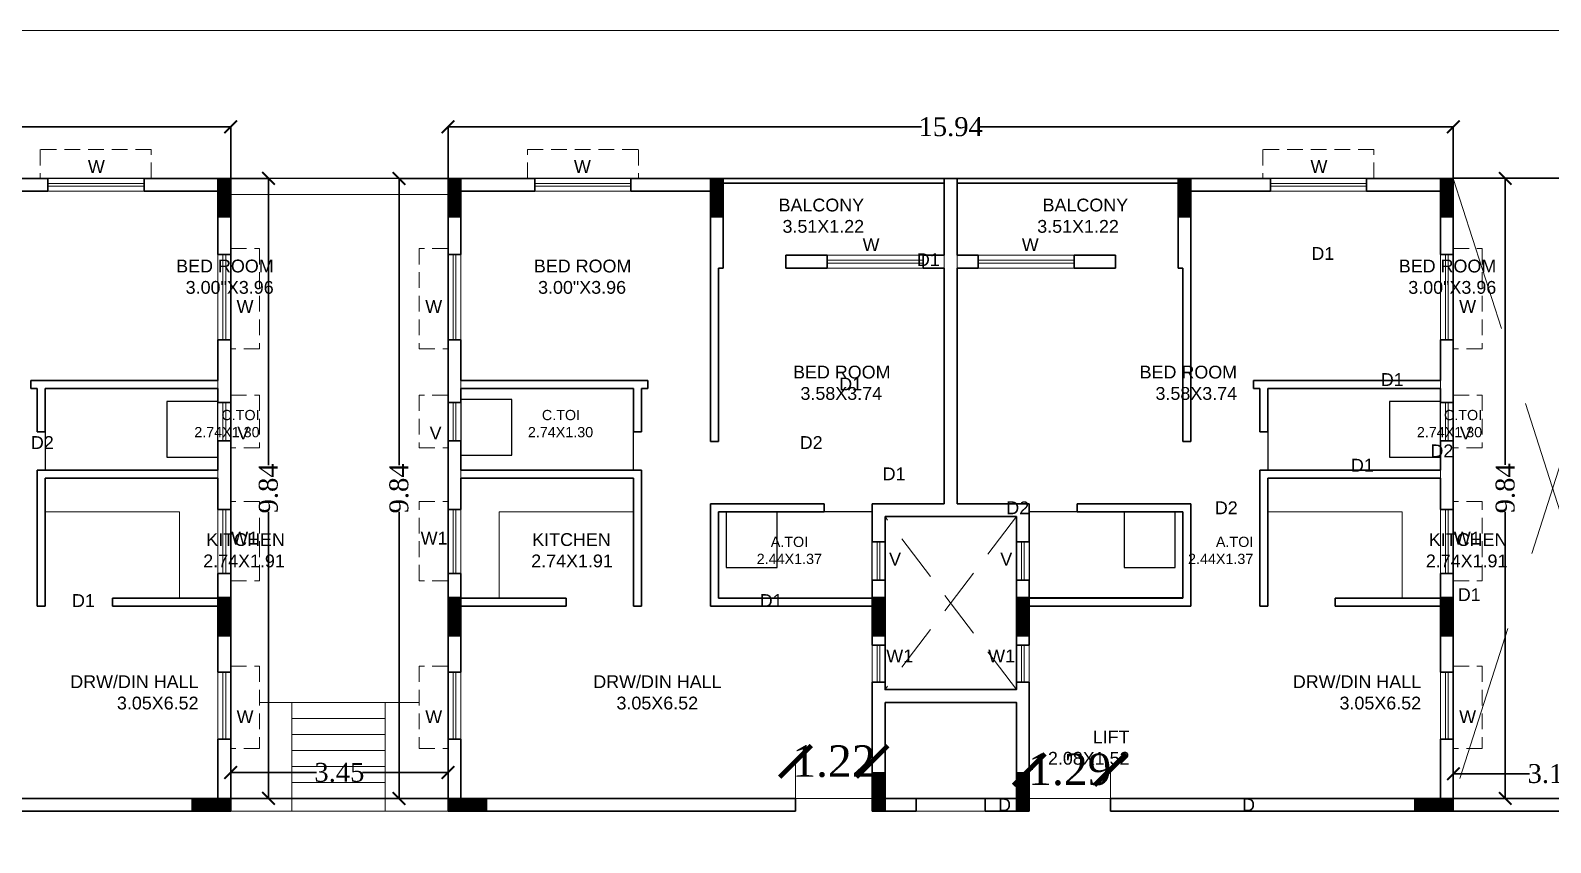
# Model space of a CAD drawing. Header units: metres. Extents: x 0 to 63445, y 32350 to 32804.
# Drawn here: x 63197.13 to 63221.24, y 32791.59 to 32804.48 of the extents above; entities that cross this region are included whole.
import ezdxf

# ---------------------------------------------------------------- set-up
doc = ezdxf.new("R2010")
doc.units = ezdxf.units.M
doc.header["$MEASUREMENT"] = 0
doc.header["$PDMODE"] = 34
doc.header["$PDSIZE"] = -10
for name, pattern in [('CONTINULUS', [0]), ('DASHED', [0.75, 0.5, -0.25]), ('DASHED2', [0.375, 0.25, -0.125])]:
    doc.linetypes.add(name, pattern=pattern)
doc.layers.get('0').update_dxf_attribs({"lineweight": 25})
doc.layers.add('BLK_1_FLR_0_BATH', color=3, linetype='Continuous', plot=False)
doc.layers.add('BLK_1_FLR_0_WATER_CLOSET', color=2, linetype='Continuous', plot=False)
for name, color, linetype, lineweight in [('BLK_1_FLR_0_BLT_UP_AREA', 14, 'DASHED', 9), ('BLK_1_FLR_0_BLT_UP_AREA_DEDUCT', 41, 'DASHED', 9), ('BLK_1_FLR_0_EXIT_WIDTH_DOOR', 7, 'Continuous', 0), ('BLK_1_FLR_0_LIFT_3', 1, 'DASHED', 9), ('BLK_1_FLR_0_UNITFA', 7, 'Continuous', 0), ('COLUMN', 1, 'Continuous', 30), ('DIM', 56, 'Continuous', 20), ('elev', 252, 'Continuous', 20), ('ELEVATION', 142, 'Continuous', 9), ('hatch', 251, 'Continuous', 20), ('STEPS', 114, 'Continuous', 20), ('TEXT-2', 65, 'Continuous', 18), ('wall', 7, 'Continuous', 30), ('window', 154, 'Continuous', 9)]:
    doc.layers.add(name, color=color, linetype=linetype, lineweight=lineweight)
doc.layers.add('text', color=65, linetype='Continuous')
doc.styles.add('AutoDCRFont', font='arial.ttf')
doc.styles.get("Standard").update_dxf_attribs({"font": 'arial.ttf', "height": 0.4})
doc.styles.add('TNR', font='times.ttf', dxfattribs={"height": 0.5})
doc.dimstyles.new('ARCHANA', dxfattribs={"dimscale": 0, "dimtxt": 0.5, "dimasz": 0.5, "dimexe": 0, "dimexo": 0, "dimgap": 0, "dimtad": 0, "dimzin": 0, "dimdsep": 46, "dimtxsty": 'TNR', "dimblk": 'ARCHTICK', "dimcen": 0.09, "dimclrd": 36, "dimclre": 36, "dimclrt": 7, "dimadec": 0, "dimazin": 0, "dimtfac": 1, "dimtofl": 0, "dimtmove": 0, "dimatfit": 3, "dimldrblk": 'ARCHTICK', "dimfxl": 1, "dimfrac": 2, "dimtolj": 1, "dimtzin": 0, "dimlwd": -1, "dimlwe": -1, "dimarcsym": 0})

# ---------------------------------------------------------------- blocks, each defined once
blk = doc.blocks.new('A$C7D115503')
at = {"layer": 'COLUMN', "ltscale": 3}
h = blk.add_hatch(dxfattribs=at)
h.set_pattern_fill('ANSI31', color=256, style=0)
h.paths.add_polyline_path([(-14.36, -11.59), (-6.36, -11.59), (-6.36, 12.41), (-14.36, 12.41)])
at = {"layer": 'COLUMN', "ltscale": 0.05}
for p, q in [((-14.36, 12.41), (-6.36, 12.41)), ((-14.36, 12.41), (-14.36, -11.59)), ((-6.36, 12.41), (-6.36, -11.59)), ((-6.36, -11.59), (-14.36, -11.59))]:
    blk.add_line(p, q, dxfattribs=at)
blk = doc.blocks.new('_ArchTick')
at = {"color": 0, "linetype": 'ByBlock', "const_width": 0.15}
blk.add_lwpolyline([(-0.5, -0.5), (0.5, 0.5)], dxfattribs=at)
blk = doc.blocks.new('*D206')
at = {"layer": 'Defpoints', "color": 0, "ltscale": 0.5, "transparency": 16777216}
for p in [(63200.304, 32802.128), (63200.304, 32792.29), (63200.902, 32792.29)]:
    blk.add_point(p, dxfattribs=at)
at = {"layer": 'wall', "color": 36, "ltscale": 0.5, "transparency": 16777216}
for p, q in [((63200.304, 32802.128), (63200.902, 32802.128)), ((63200.902, 32802.128), (63200.902, 32797.58)), ((63200.902, 32792.29), (63200.902, 32796.838)), ((63200.304, 32792.29), (63200.902, 32792.29))]:
    blk.add_line(p, q, dxfattribs=at)
at = {"layer": 'wall', "color": 36, "ltscale": 0.5, "transparency": 16777216, "xscale": 0.2, "yscale": 0.2, "zscale": 0.2}
for p, rotation in [((63200.902, 32802.128), 90), ((63200.902, 32792.29), 270)]:
    blk.add_blockref('_ArchTick', p, dxfattribs=dict(at, rotation=rotation))
at = {"layer": 'wall', "color": 7, "ltscale": 0.5, "transparency": 16777216, "insert": (63200.902, 32797.209), "char_height": 0.5, "attachment_point": 5, "rotation": 90, "style": 'TNR'}
blk.add_mtext('\\A1;{\\H0.6x;9.84}', dxfattribs=at)
blk = doc.blocks.new('*D207')
at = {"layer": 'Defpoints', "color": 0, "ltscale": 0.5, "transparency": 16777216}
for p in [(63200.304, 32792.701), (63200.304, 32792.29), (63203.75, 32792.29)]:
    blk.add_point(p, dxfattribs=at)
at = {"layer": 'wall', "color": 36, "ltscale": 0.5, "transparency": 16777216}
for p, q in [((63200.304, 32792.29), (63200.304, 32792.701)), ((63200.304, 32792.701), (63201.663, 32792.701)), ((63203.75, 32792.701), (63202.391, 32792.701)), ((63203.75, 32792.29), (63203.75, 32792.701))]:
    blk.add_line(p, q, dxfattribs=at)
at = {"layer": 'wall', "color": 36, "ltscale": 0.5, "transparency": 16777216, "xscale": 0.2, "yscale": 0.2, "zscale": 0.2, "rotation": 180}
blk.add_blockref('_ArchTick', (63200.304, 32792.701), dxfattribs=at)
at = {"layer": 'wall', "color": 36, "ltscale": 0.5, "transparency": 16777216, "xscale": 0.2, "yscale": 0.2, "zscale": 0.2}
blk.add_blockref('_ArchTick', (63203.75, 32792.701), dxfattribs=at)
at = {"layer": 'wall', "color": 7, "ltscale": 0.5, "transparency": 16777216, "insert": (63202.027, 32792.701), "char_height": 0.5, "attachment_point": 5, "style": 'TNR'}
blk.add_mtext('\\A1;{\\H0.6x;3.45}', dxfattribs=at)
blk = doc.blocks.new('*D208')
at = {"layer": 'Defpoints', "color": 0, "ltscale": 0.5, "transparency": 16777216}
for p in [(63202.973, 32802.128), (63203.75, 32802.128), (63203.75, 32792.29)]:
    blk.add_point(p, dxfattribs=at)
at = {"layer": 'wall', "color": 36, "ltscale": 0.5, "transparency": 16777216}
for p, q in [((63203.75, 32802.128), (63202.973, 32802.128)), ((63202.973, 32802.128), (63202.973, 32797.58)), ((63202.973, 32792.29), (63202.973, 32796.838)), ((63203.75, 32792.29), (63202.973, 32792.29))]:
    blk.add_line(p, q, dxfattribs=at)
at = {"layer": 'wall', "color": 36, "ltscale": 0.5, "transparency": 16777216, "xscale": 0.2, "yscale": 0.2, "zscale": 0.2}
for p, rotation in [((63202.973, 32802.128), 90), ((63202.973, 32792.29), 270)]:
    blk.add_blockref('_ArchTick', p, dxfattribs=dict(at, rotation=rotation))
at = {"layer": 'wall', "color": 7, "ltscale": 0.5, "transparency": 16777216, "insert": (63202.973, 32797.209), "char_height": 0.5, "attachment_point": 5, "rotation": 90, "style": 'TNR'}
blk.add_mtext('\\A1;{\\H0.6x;9.84}', dxfattribs=at)
blk = doc.blocks.new('*D209')
at = {"layer": 'Defpoints', "color": 0, "ltscale": 0.5, "transparency": 16777216}
for p in [(63219.694, 32802.946), (63203.75, 32802.128), (63219.694, 32802.128)]:
    blk.add_point(p, dxfattribs=at)
at = {"layer": 'wall', "color": 36, "ltscale": 0.5, "transparency": 16777216}
for p, q in [((63203.75, 32802.128), (63203.75, 32802.946)), ((63203.75, 32802.946), (63211.257, 32802.946)), ((63219.694, 32802.946), (63212.187, 32802.946)), ((63219.694, 32802.128), (63219.694, 32802.946))]:
    blk.add_line(p, q, dxfattribs=at)
at = {"layer": 'wall', "color": 36, "ltscale": 0.5, "transparency": 16777216, "xscale": 0.2, "yscale": 0.2, "zscale": 0.2, "rotation": 180}
blk.add_blockref('_ArchTick', (63203.75, 32802.946), dxfattribs=at)
at = {"layer": 'wall', "color": 36, "ltscale": 0.5, "transparency": 16777216, "xscale": 0.2, "yscale": 0.2, "zscale": 0.2}
blk.add_blockref('_ArchTick', (63219.694, 32802.946), dxfattribs=at)
at = {"layer": 'wall', "color": 7, "ltscale": 0.5, "transparency": 16777216, "insert": (63211.722, 32802.946), "char_height": 0.5, "attachment_point": 5, "style": 'TNR'}
blk.add_mtext('\\A1;{\\H0.6x;15.94}', dxfattribs=at)
blk = doc.blocks.new('*D210')
at = {"layer": 'Defpoints', "color": 0, "ltscale": 0.5, "transparency": 16777216}
for p in [(63219.694, 32802.129), (63219.694, 32792.29), (63220.518, 32792.29)]:
    blk.add_point(p, dxfattribs=at)
at = {"layer": 'wall', "color": 36, "ltscale": 0.5, "transparency": 16777216}
for p, q in [((63219.694, 32802.129), (63220.518, 32802.129)), ((63220.518, 32802.129), (63220.518, 32797.581)), ((63220.518, 32792.29), (63220.518, 32796.838)), ((63219.694, 32792.29), (63220.518, 32792.29))]:
    blk.add_line(p, q, dxfattribs=at)
at = {"layer": 'wall', "color": 36, "ltscale": 0.5, "transparency": 16777216, "xscale": 0.2, "yscale": 0.2, "zscale": 0.2}
for p, rotation in [((63220.518, 32802.129), 90), ((63220.518, 32792.29), 270)]:
    blk.add_blockref('_ArchTick', p, dxfattribs=dict(at, rotation=rotation))
at = {"layer": 'wall', "color": 7, "ltscale": 0.5, "transparency": 16777216, "insert": (63220.518, 32797.21), "char_height": 0.5, "attachment_point": 5, "rotation": 90, "style": 'TNR'}
blk.add_mtext('\\A1;{\\H0.6x;9.84}', dxfattribs=at)
blk = doc.blocks.new('*D211')
at = {"layer": 'Defpoints', "color": 0, "ltscale": 0.5, "transparency": 16777216}
for p in [(63219.694, 32792.682), (63219.694, 32792.29), (63222.843, 32792.29)]:
    blk.add_point(p, dxfattribs=at)
at = {"layer": 'wall', "color": 36, "ltscale": 0.5, "transparency": 16777216}
for p, q in [((63219.694, 32792.29), (63219.694, 32792.682)), ((63219.694, 32792.682), (63220.904, 32792.682)), ((63222.843, 32792.682), (63221.632, 32792.682)), ((63222.843, 32792.29), (63222.843, 32792.682))]:
    blk.add_line(p, q, dxfattribs=at)
at = {"layer": 'wall', "color": 36, "ltscale": 0.5, "transparency": 16777216, "xscale": 0.2, "yscale": 0.2, "zscale": 0.2, "rotation": 180}
blk.add_blockref('_ArchTick', (63219.694, 32792.682), dxfattribs=at)
at = {"layer": 'wall', "color": 36, "ltscale": 0.5, "transparency": 16777216, "xscale": 0.2, "yscale": 0.2, "zscale": 0.2}
blk.add_blockref('_ArchTick', (63222.843, 32792.682), dxfattribs=at)
at = {"layer": 'wall', "color": 7, "ltscale": 0.5, "transparency": 16777216, "insert": (63221.268, 32792.682), "char_height": 0.5, "attachment_point": 5, "style": 'TNR'}
blk.add_mtext('\\A1;{\\H0.6x;3.15}', dxfattribs=at)
blk = doc.blocks.new('*D197')
at = {"layer": 'Defpoints', "color": 0, "ltscale": 0.5, "transparency": 16777216}
for p in [(63184.36, 32802.946), (63184.36, 32802.128), (63200.304, 32802.128)]:
    blk.add_point(p, dxfattribs=at)
at = {"layer": 'wall', "color": 36, "ltscale": 0.5, "transparency": 16777216}
for p, q in [((63184.36, 32802.128), (63184.36, 32802.946)), ((63184.36, 32802.946), (63191.867, 32802.946)), ((63200.304, 32802.946), (63192.797, 32802.946)), ((63200.304, 32802.128), (63200.304, 32802.946))]:
    blk.add_line(p, q, dxfattribs=at)
at = {"layer": 'wall', "color": 36, "ltscale": 0.5, "transparency": 16777216, "xscale": 0.2, "yscale": 0.2, "zscale": 0.2, "rotation": 180}
blk.add_blockref('_ArchTick', (63184.36, 32802.946), dxfattribs=at)
at = {"layer": 'wall', "color": 36, "ltscale": 0.5, "transparency": 16777216, "xscale": 0.2, "yscale": 0.2, "zscale": 0.2}
blk.add_blockref('_ArchTick', (63200.304, 32802.946), dxfattribs=at)
at = {"layer": 'wall', "color": 7, "ltscale": 0.5, "transparency": 16777216, "insert": (63192.332, 32802.946), "char_height": 0.5, "attachment_point": 5, "style": 'TNR'}
blk.add_mtext('\\A1;{\\H0.6x;15.94}', dxfattribs=at)
blk = doc.blocks.new('*D492')
at = {"layer": 'Defpoints', "color": 0, "ltscale": 3, "transparency": 16777216}
for p in [(0.832, 32800.914), (63266.308, 32800.914), (0, 32788.163)]:
    blk.add_point(p, dxfattribs=at)
at = {"layer": 'DIM', "ltscale": 3, "transparency": 16777216}
for p, q in [((5.832, 32800.914), (0.832, 32800.914)), ((0.832, 32800.914), (0.832, 32794.933)), ((0.832, 32788.163), (0.832, 32794.144)), ((0, 32788.163), (0.832, 32788.163))]:
    blk.add_line(p, q, dxfattribs=at)
at = {"layer": 'DIM', "ltscale": 3, "transparency": 16777216, "xscale": 0.05, "yscale": 0.05, "zscale": 0.05}
for p, rotation in [((0.832, 32800.914), 90), ((0.832, 32788.163), 270)]:
    blk.add_blockref('_ArchTick', p, dxfattribs=dict(at, rotation=rotation))
at = {"layer": 'DIM', "color": 7, "ltscale": 3, "transparency": 16777216, "insert": (0.832, 32794.538), "char_height": 0.4, "attachment_point": 5, "rotation": 90}
blk.add_mtext('\\A1;{\\H0.6x;12.75}', dxfattribs=at)
blk = doc.blocks.new('*D541')
at = {"layer": 'BLK_1_FLR_0_EXIT_WIDTH_DOOR', "color": 36, "ltscale": 0.5, "transparency": 16777216}
for p, q in [((63209.262, 32792.087), (63209.262, 32792.877)), ((63209.262, 32792.877), (63209.282, 32792.877)), ((63210.477, 32792.877), (63210.457, 32792.877)), ((63210.477, 32792.087), (63210.477, 32792.877))]:
    blk.add_line(p, q, dxfattribs=at)
at = {"layer": 'Defpoints', "color": 0, "ltscale": 0.5, "transparency": 16777216}
for p in [(63210.477, 32792.877), (63209.262, 32792.087), (63210.477, 32792.087)]:
    blk.add_point(p, dxfattribs=at)
at = {"layer": 'BLK_1_FLR_0_EXIT_WIDTH_DOOR', "color": 36, "ltscale": 0.5, "transparency": 16777216, "xscale": 0.5, "yscale": 0.5, "zscale": 0.5, "rotation": 180}
blk.add_blockref('_ArchTick', (63209.262, 32792.877), dxfattribs=at)
at = {"layer": 'BLK_1_FLR_0_EXIT_WIDTH_DOOR', "color": 36, "ltscale": 0.5, "transparency": 16777216, "xscale": 0.5, "yscale": 0.5, "zscale": 0.5}
blk.add_blockref('_ArchTick', (63210.477, 32792.877), dxfattribs=at)
at = {"layer": 'BLK_1_FLR_0_EXIT_WIDTH_DOOR', "color": 7, "ltscale": 0.5, "transparency": 16777216, "insert": (63209.87, 32792.877), "char_height": 0.5, "attachment_point": 5, "style": 'TNR'}
blk.add_mtext('\\A1;1.22', dxfattribs=at)
blk = doc.blocks.new('*D543')
at = {"layer": 'BLK_1_FLR_0_EXIT_WIDTH_DOOR', "color": 36, "ltscale": 0.5, "transparency": 16777216}
for p, q in [((63212.967, 32792.087), (63212.967, 32792.747)), ((63212.967, 32792.747), (63213.024, 32792.747)), ((63214.255, 32792.747), (63214.198, 32792.747)), ((63214.255, 32792.087), (63214.255, 32792.747))]:
    blk.add_line(p, q, dxfattribs=at)
at = {"layer": 'Defpoints', "color": 0, "ltscale": 0.5, "transparency": 16777216}
for p in [(63214.255, 32792.747), (63212.967, 32792.087), (63214.255, 32792.087)]:
    blk.add_point(p, dxfattribs=at)
at = {"layer": 'BLK_1_FLR_0_EXIT_WIDTH_DOOR', "color": 36, "ltscale": 0.5, "transparency": 16777216, "xscale": 0.5, "yscale": 0.5, "zscale": 0.5, "rotation": 180}
blk.add_blockref('_ArchTick', (63212.967, 32792.747), dxfattribs=at)
at = {"layer": 'BLK_1_FLR_0_EXIT_WIDTH_DOOR', "color": 36, "ltscale": 0.5, "transparency": 16777216, "xscale": 0.5, "yscale": 0.5, "zscale": 0.5}
blk.add_blockref('_ArchTick', (63214.255, 32792.747), dxfattribs=at)
at = {"layer": 'BLK_1_FLR_0_EXIT_WIDTH_DOOR', "color": 7, "ltscale": 0.5, "transparency": 16777216, "insert": (63213.611, 32792.747), "char_height": 0.5, "attachment_point": 5, "style": 'TNR'}
blk.add_mtext('\\A1;1.29', dxfattribs=at)

msp = doc.modelspace()

# ---------------------------------------------------------------- linework, layer by layer
at = {"layer": 'BLK_1_FLR_0_BATH', "color": 3}
for points in [[(63200.101, 32798.7952), (63197.3615, 32798.7952), (63197.3615, 32797.4985), (63200.101, 32797.4985)], [(63206.6926, 32798.7952), (63203.9532, 32798.7952), (63203.9532, 32797.4985), (63206.6926, 32797.4985)], [(63219.4908, 32798.7952), (63216.7513, 32798.7952), (63216.7513, 32797.4985), (63219.4908, 32797.4985)], [(63210.4774, 32796.8369), (63208.0389, 32796.8369), (63208.0389, 32795.4653), (63210.4774, 32795.4653)], [(63215.4052, 32796.8369), (63212.9667, 32796.8369), (63212.9667, 32795.478), (63215.4052, 32795.478)]]:
    msp.add_lwpolyline(points, close=True, dxfattribs=at)
at = {"layer": 'BLK_1_FLR_0_BLT_UP_AREA', "color": 14, "linetype": 'CONTINULUS', "ltscale": 0.05}
msp.add_lwpolyline([(63184.3347, 32779.9114), (63233.1315, 32779.9114), (63233.1315, 32781.5203), (63233.7411, 32781.5203), (63233.7411, 32783.3703), (63234.2507, 32783.3703), (63234.2507, 32789.8009), (63233.1315, 32789.8009), (63233.1315, 32792.2394), (63234.2507, 32792.2394), (63234.2507, 32798.67), (63233.7411, 32798.67), (63233.7411, 32800.52), (63233.1315, 32800.52), (63233.1315, 32802.1289), (63170.8719, 32802.1289)], dxfattribs=at)
at = {"layer": 'BLK_1_FLR_0_BLT_UP_AREA_DEDUCT', "color": 14, "linetype": 'Continuous'}
for points in [[(63203.7499, 32792.087), (63200.3042, 32792.087), (63200.3042, 32802.1289), (63203.7499, 32802.1289)], [(63222.8426, 32792.087), (63219.694, 32792.087), (63219.694, 32802.1289), (63222.8426, 32802.1289)], [(63212.7634, 32796.7607), (63210.6806, 32796.7607), (63210.6806, 32794.0174), (63212.7634, 32794.0174)]]:
    msp.add_lwpolyline(points, close=True, dxfattribs=at)
at = {"layer": 'BLK_1_FLR_0_LIFT_3', "color": 1, "linetype": 'CONTINULUS', "ltscale": 0.05}
msp.add_lwpolyline([(63212.7634, 32793.8142), (63210.6806, 32793.8142), (63210.6806, 32792.2902), (63212.7634, 32792.2902)], close=True, dxfattribs=at)
at = {"layer": 'BLK_1_FLR_0_UNITFA', "color": 3, "ltscale": 0.5}
for points in [[(63192.4338, 32802.0516), (63192.4338, 32796.9639), (63193.5768, 32796.9639), (63193.5768, 32792.2902), (63200.101, 32792.2902), (63200.101, 32801.9246), (63196.0661, 32801.9246), (63196.0661, 32802.0516), (63192.4338, 32802.0516)], [(63211.6204, 32802.0516), (63211.6204, 32796.9639), (63210.4773, 32796.9639), (63210.4773, 32792.2902), (63203.9532, 32792.2902), (63203.9532, 32801.9246), (63207.9881, 32801.9246), (63207.9881, 32802.0516), (63211.6204, 32802.0516)], [(63211.8236, 32802.0516), (63211.8236, 32796.9639), (63212.9666, 32796.9639), (63212.9666, 32792.2902), (63219.4908, 32792.2902), (63219.4908, 32801.9246), (63215.4559, 32801.9246), (63215.4559, 32802.0516), (63211.8236, 32802.0516)]]:
    msp.add_lwpolyline(points, close=True, dxfattribs=at)
at = {"layer": 'BLK_1_FLR_0_WATER_CLOSET', "color": 3}
for points in [[(63200.101, 32798.5893), (63199.2923, 32798.5893), (63199.2923, 32797.7044), (63200.101, 32797.7044)], [(63204.7619, 32798.6209), (63203.9532, 32798.6209), (63203.9532, 32797.736), (63204.7619, 32797.736)], [(63219.4908, 32798.5893), (63218.6821, 32798.5893), (63218.6821, 32797.7044), (63219.4908, 32797.7044)], [(63208.9689, 32796.8369), (63208.1603, 32796.8369), (63208.1603, 32795.952), (63208.9689, 32795.952)], [(63215.2804, 32796.8369), (63214.4717, 32796.8369), (63214.4717, 32795.952), (63215.2804, 32795.952)]]:
    msp.add_lwpolyline(points, close=True, dxfattribs=at)
at = {"layer": 'elev', "ltscale": 0.05}
for p, q in [((63197.3615, 32796.8369), (63199.4914, 32796.8369)), ((63199.4914, 32795.4653), (63199.4914, 32796.8369)), ((63204.5628, 32795.4653), (63204.5628, 32796.8369)), ((63206.6926, 32796.8369), (63204.5628, 32796.8369)), ((63216.7513, 32796.8369), (63218.8812, 32796.8369)), ((63218.8812, 32795.4653), (63218.8812, 32796.8369))]:
    msp.add_line(p, q, dxfattribs=at)
at = {"layer": 'elev', "linetype": 'DASHED2', "ltscale": 3}
for p, q in [((63212.7634, 32796.7607), (63210.6806, 32794.0174)), ((63212.7634, 32794.0174), (63210.6806, 32796.7607))]:
    msp.add_line(p, q, dxfattribs=at)
at = {"layer": 'ELEVATION', "ltscale": 20}
msp.add_lwpolyline([(63164.5545, 32720.575), (63295.8612, 32720.575), (63295.8612, 32804.4763), (63164.5545, 32804.4763)], close=True, dxfattribs=at)
at = {"layer": 'hatch', "linetype": 'DASHED2', "ltscale": 10}
for p, q in [((63222.8426, 32802.1289), (63219.694, 32792.2902)), ((63219.694, 32802.1278), (63222.8426, 32792.2902))]:
    msp.add_line(p, q, dxfattribs=at)
at = {"layer": 'hatch'}
for p, q in [((63212.2681, 32792.2902), (63211.0489, 32792.2902)), ((63212.2681, 32792.087), (63211.0489, 32792.087))]:
    msp.add_line(p, q, dxfattribs=at)
at = {"layer": 'STEPS'}
for p, q in [((63200.3042, 32802.1278), (63203.7499, 32802.1278)), ((63200.3042, 32801.8737), (63203.7499, 32801.8737)), ((63201.2745, 32793.8142), (63200.7614, 32793.8142)), ((63202.7542, 32793.8142), (63201.2745, 32793.8142)), ((63201.2745, 32792.087), (63201.2745, 32793.8142)), ((63202.7542, 32792.087), (63202.7542, 32793.8142)), ((63202.7542, 32793.8142), (63203.2927, 32793.8142)), ((63202.7542, 32793.5602), (63201.2745, 32793.5602)), ((63202.7542, 32793.3062), (63201.2745, 32793.3062)), ((63202.7542, 32793.0522), (63201.2745, 32793.0522)), ((63202.7542, 32792.7982), (63201.2745, 32792.7982)), ((63202.7542, 32792.5442), (63201.2745, 32792.5442)), ((63203.7499, 32792.2902), (63200.3042, 32792.2902)), ((63203.7499, 32792.087), (63200.3042, 32792.087))]:
    msp.add_line(p, q, dxfattribs=at)
at = {"layer": 'wall', "ltscale": 0.05}
for p, q in [((63196.1423, 32802.1278), (63197.4045, 32802.1278)), ((63198.9285, 32802.1278), (63200.3042, 32802.1278)), ((63200.3042, 32800.9203), (63200.3042, 32802.1278)), ((63203.7499, 32800.9203), (63203.7499, 32802.1278)), ((63205.1256, 32802.1278), (63203.7499, 32802.1278)), ((63207.9119, 32802.1278), (63206.6496, 32802.1278)), ((63207.9119, 32801.5181), (63207.9119, 32802.1278)), ((63207.9119, 32802.1278), (63211.6204, 32802.1278)), ((63211.8236, 32802.1278), (63211.6204, 32802.1278)), ((63211.6204, 32802.1278), (63211.8236, 32802.1278)), ((63211.6204, 32802.1278), (63211.6204, 32800.9085)), ((63211.6204, 32802.1278), (63211.8236, 32802.1278)), ((63211.6204, 32802.1278), (63211.6204, 32800.9085)), ((63211.8236, 32802.1278), (63211.6204, 32802.1278)), ((63211.8236, 32802.1278), (63211.8236, 32800.9085)), ((63215.5321, 32802.1278), (63211.8236, 32802.1278)), ((63211.8236, 32802.1278), (63211.8236, 32800.9085)), ((63215.5321, 32802.1278), (63216.7943, 32802.1278)), ((63215.5321, 32801.5181), (63215.5321, 32802.1278)), ((63218.3184, 32802.1278), (63219.694, 32802.1278)), ((63219.694, 32800.9203), (63219.694, 32802.1278)), ((63196.1423, 32801.9246), (63197.4045, 32801.9246)), ((63198.9285, 32801.9246), (63198.9285, 32801.9373)), ((63198.9285, 32801.9246), (63200.101, 32801.9246)), ((63200.101, 32800.9203), (63200.101, 32801.9246)), ((63203.9532, 32800.9203), (63203.9532, 32801.9246)), ((63205.1256, 32801.9246), (63203.9532, 32801.9246)), ((63205.1256, 32801.9246), (63205.1256, 32801.9373)), ((63207.9119, 32801.9246), (63206.6496, 32801.9246)), ((63207.9881, 32801.5181), (63207.9881, 32802.0516)), ((63207.9881, 32802.0516), (63211.6204, 32802.0516)), ((63215.4559, 32802.0516), (63211.8236, 32802.0516)), ((63215.4559, 32801.5181), (63215.4559, 32802.0516)), ((63215.5321, 32801.9246), (63216.7943, 32801.9246)), ((63218.3184, 32801.9246), (63218.3184, 32801.9373)), ((63218.3184, 32801.9246), (63219.4908, 32801.9246)), ((63219.4908, 32800.9203), (63219.4908, 32801.9246)), ((63207.9119, 32797.9545), (63207.9119, 32801.5181)), ((63208.1151, 32800.7053), (63208.1151, 32801.5181)), ((63215.3289, 32800.7053), (63215.3289, 32801.5181)), ((63215.5321, 32797.9545), (63215.5321, 32801.5181)), ((63209.7616, 32800.9085), (63209.1057, 32800.9085)), ((63209.1057, 32800.7053), (63209.1057, 32800.9085)), ((63211.6204, 32800.9085), (63211.2857, 32800.9085)), ((63211.8236, 32800.9085), (63212.1583, 32800.9085)), ((63213.6823, 32800.9085), (63214.3383, 32800.9085)), ((63214.3383, 32800.7053), (63214.3383, 32800.9085)), ((63208.1151, 32800.7053), (63208.0389, 32800.7053)), ((63208.0389, 32797.9545), (63208.0389, 32800.7053)), ((63209.7616, 32800.7053), (63209.1057, 32800.7053)), ((63211.6204, 32800.7053), (63211.2857, 32800.7053)), ((63211.6204, 32800.7053), (63211.6204, 32796.9639)), ((63211.6204, 32800.7053), (63211.6204, 32796.9639)), ((63211.8236, 32800.7053), (63212.1583, 32800.7053)), ((63211.8236, 32800.7053), (63211.8236, 32796.9639)), ((63211.8236, 32800.7053), (63211.8236, 32796.9639)), ((63213.6823, 32800.7053), (63214.3383, 32800.7053)), ((63215.3289, 32800.7053), (63215.4051, 32800.7053)), ((63215.4051, 32797.9545), (63215.4051, 32800.7053)), ((63200.101, 32798.9222), (63200.101, 32799.5667)), ((63200.3042, 32798.5732), (63200.3042, 32799.5667)), ((63203.7499, 32798.5732), (63203.7499, 32799.5667)), ((63203.9532, 32798.9222), (63203.9532, 32799.5667)), ((63219.4908, 32798.9222), (63219.4908, 32799.5667)), ((63219.694, 32798.5732), (63219.694, 32799.5667)), ((63197.1329, 32798.9222), (63200.101, 32798.9222)), ((63197.1329, 32798.7952), (63197.1329, 32798.9222)), ((63197.2345, 32798.9222), (63200.101, 32798.9222)), ((63206.8196, 32798.9222), (63203.9532, 32798.9222)), ((63206.9212, 32798.9222), (63203.9532, 32798.9222)), ((63206.9212, 32798.7952), (63206.9212, 32798.9222)), ((63216.5227, 32798.9222), (63219.4908, 32798.9222)), ((63216.5227, 32798.7952), (63216.5227, 32798.9222)), ((63216.6243, 32798.9222), (63219.4908, 32798.9222)), ((63197.1329, 32798.7952), (63197.2345, 32798.7952)), ((63197.2345, 32798.1081), (63197.2345, 32798.7952)), ((63197.3615, 32798.7952), (63200.101, 32798.7952)), ((63197.3615, 32798.7952), (63200.101, 32798.7952)), ((63197.3615, 32798.1081), (63197.3615, 32798.7952)), ((63200.101, 32798.5732), (63200.101, 32798.7952)), ((63203.9532, 32798.5732), (63203.9532, 32798.7952)), ((63206.6926, 32798.7952), (63203.9532, 32798.7952)), ((63206.6926, 32798.7952), (63203.9532, 32798.7952)), ((63206.6926, 32798.1081), (63206.6926, 32798.7952)), ((63206.9212, 32798.7952), (63206.8196, 32798.7952)), ((63206.8196, 32798.1081), (63206.8196, 32798.7952)), ((63216.5227, 32798.7952), (63216.6243, 32798.7952)), ((63216.6243, 32798.1081), (63216.6243, 32798.7952)), ((63216.7513, 32798.7952), (63219.4908, 32798.7952)), ((63216.7513, 32798.7952), (63219.4908, 32798.7952)), ((63216.7513, 32798.1081), (63216.7513, 32798.7952)), ((63219.4908, 32798.5732), (63219.4908, 32798.7952)), ((63197.2345, 32798.1081), (63197.3615, 32798.1081)), ((63200.101, 32797.4985), (63200.101, 32797.9636)), ((63200.3042, 32796.8747), (63200.3042, 32797.9636)), ((63203.7499, 32796.8747), (63203.7499, 32797.9636)), ((63203.9532, 32797.4985), (63203.9532, 32797.9636)), ((63206.8196, 32798.1081), (63206.6926, 32798.1081)), ((63216.6243, 32798.1081), (63216.7513, 32798.1081)), ((63219.4908, 32797.4985), (63219.4908, 32797.9636)), ((63219.694, 32796.8747), (63219.694, 32797.9636)), ((63208.0389, 32797.9545), (63207.9119, 32797.9545)), ((63208.0389, 32797.9545), (63207.9119, 32797.9545)), ((63215.4051, 32797.9545), (63215.5321, 32797.9545)), ((63215.4051, 32797.9545), (63215.5321, 32797.9545)), ((63197.2345, 32797.4985), (63200.101, 32797.4985)), ((63197.2345, 32795.3383), (63197.2345, 32797.4985)), ((63206.8196, 32797.4985), (63203.9532, 32797.4985)), ((63206.8196, 32795.3383), (63206.8196, 32797.4985)), ((63216.6243, 32797.4985), (63219.4908, 32797.4985)), ((63216.6243, 32795.3383), (63216.6243, 32797.4985)), ((63197.3615, 32797.3715), (63200.101, 32797.3715)), ((63197.3615, 32795.3383), (63197.3615, 32797.3715)), ((63200.101, 32796.8747), (63200.101, 32797.3715)), ((63203.9532, 32796.8747), (63203.9532, 32797.3715)), ((63206.6926, 32797.3715), (63203.9532, 32797.3715)), ((63206.6926, 32795.3383), (63206.6926, 32797.3715)), ((63216.7513, 32797.3715), (63219.4908, 32797.3715)), ((63216.7513, 32795.3383), (63216.7513, 32797.3715)), ((63219.4908, 32796.8747), (63219.4908, 32797.3715)), ((63209.7153, 32796.9639), (63207.9119, 32796.9639)), ((63207.9119, 32795.3383), (63207.9119, 32796.9639)), ((63209.7153, 32796.8369), (63208.0389, 32796.8369)), ((63208.0389, 32795.4653), (63208.0389, 32796.8369)), ((63209.7153, 32796.9639), (63209.7153, 32796.8369)), ((63211.6204, 32796.9639), (63210.4773, 32796.9639)), ((63210.4773, 32796.9639), (63210.4773, 32796.3626)), ((63210.6806, 32796.7607), (63212.7634, 32796.7607)), ((63210.6806, 32796.7607), (63210.6806, 32796.3626)), ((63211.8236, 32796.9639), (63212.9666, 32796.9639)), ((63212.7634, 32796.7607), (63212.7634, 32796.3626)), ((63212.9666, 32796.9639), (63212.9666, 32796.3626)), ((63213.7286, 32796.9639), (63215.5321, 32796.9639)), ((63213.7286, 32796.9639), (63213.7286, 32796.8369)), ((63213.7286, 32796.8369), (63215.4051, 32796.8369)), ((63215.4051, 32795.4653), (63215.4051, 32796.8369)), ((63215.5321, 32795.3383), (63215.5321, 32796.9639)), ((63200.101, 32795.4653), (63200.101, 32795.8587)), ((63200.3042, 32794.295), (63200.3042, 32795.8587)), ((63203.7499, 32794.295), (63203.7499, 32795.8587)), ((63203.9532, 32795.4653), (63203.9532, 32795.8587)), ((63219.4908, 32795.4653), (63219.4908, 32795.8587)), ((63219.694, 32794.295), (63219.694, 32795.8587)), ((63210.4773, 32795.753), (63210.4773, 32795.4653)), ((63210.6806, 32795.753), (63210.6806, 32794.72)), ((63212.7634, 32795.753), (63212.7634, 32794.72)), ((63212.9666, 32795.753), (63212.9666, 32795.4653)), ((63197.2345, 32795.3383), (63197.3615, 32795.3383)), ((63198.4283, 32795.3383), (63198.4283, 32795.4653)), ((63198.4283, 32795.4653), (63200.101, 32795.4653)), ((63198.4283, 32795.3383), (63200.101, 32795.3383)), ((63200.101, 32794.295), (63200.101, 32795.3383)), ((63205.6258, 32795.4653), (63203.9532, 32795.4653)), ((63203.9532, 32794.295), (63203.9532, 32795.3383)), ((63205.6258, 32795.3383), (63203.9532, 32795.3383)), ((63205.6258, 32795.3383), (63205.6258, 32795.4653)), ((63206.8196, 32795.3383), (63206.6926, 32795.3383)), ((63207.9119, 32795.3383), (63210.4773, 32795.3383)), ((63208.0389, 32795.4653), (63210.4773, 32795.4653)), ((63210.4773, 32795.3383), (63210.4773, 32794.72)), ((63215.4051, 32795.4653), (63212.9666, 32795.4653)), ((63215.5321, 32795.3383), (63212.9666, 32795.3383)), ((63212.9666, 32795.3383), (63212.9666, 32794.72)), ((63216.6243, 32795.3383), (63216.7513, 32795.3383)), ((63217.8182, 32795.3383), (63217.8182, 32795.4653)), ((63217.8182, 32795.4653), (63219.4908, 32795.4653)), ((63217.8182, 32795.3383), (63219.4908, 32795.3383)), ((63219.4908, 32794.295), (63219.4908, 32795.3383)), ((63210.4773, 32794.1358), (63210.4773, 32792.087)), ((63210.6806, 32794.1358), (63210.6806, 32794.0174)), ((63212.7634, 32794.1358), (63212.7634, 32794.0174)), ((63212.9666, 32794.1358), (63212.9666, 32792.087)), ((63210.6806, 32793.8142), (63210.6806, 32792.2902)), ((63212.7634, 32793.8142), (63212.7634, 32792.2902)), ((63200.101, 32792.2902), (63200.101, 32793.2282)), ((63200.3042, 32792.2902), (63200.3042, 32793.2282)), ((63203.7499, 32792.2902), (63203.7499, 32793.2282)), ((63203.9532, 32792.2902), (63203.9532, 32793.2282)), ((63219.4908, 32792.2902), (63219.4908, 32793.2282)), ((63219.694, 32792.2902), (63219.694, 32793.2282)), ((63194.7922, 32792.2902), (63200.101, 32792.2902)), ((63209.262, 32792.2902), (63203.9532, 32792.2902)), ((63209.262, 32792.2902), (63209.262, 32792.087)), ((63214.2547, 32792.2902), (63219.4908, 32792.2902)), ((63214.2547, 32792.2902), (63214.2547, 32792.087))]:
    msp.add_line(p, q, dxfattribs=at)
at = {"layer": 'wall', "ltscale": 3}
for p, q in [((63197.4045, 32802.1278), (63197.4045, 32801.9246)), ((63198.9285, 32802.1278), (63198.9285, 32801.9246)), ((63205.1256, 32802.1278), (63205.1256, 32801.9246)), ((63206.6496, 32802.1278), (63206.6496, 32801.9246)), ((63216.7943, 32802.1278), (63216.7943, 32801.9246)), ((63218.3184, 32802.1278), (63218.3184, 32801.9246)), ((63200.101, 32800.9203), (63200.3042, 32800.9203)), ((63203.9532, 32800.9203), (63203.7499, 32800.9203)), ((63209.7616, 32800.9085), (63209.7616, 32800.7053)), ((63211.2857, 32800.9085), (63211.2857, 32800.7053)), ((63212.1583, 32800.9085), (63212.1583, 32800.7053)), ((63213.6823, 32800.9085), (63213.6823, 32800.7053)), ((63219.4908, 32800.9203), (63219.694, 32800.9203)), ((63200.101, 32799.5667), (63200.3042, 32799.5667)), ((63203.9532, 32799.5667), (63203.7499, 32799.5667)), ((63219.4908, 32799.5667), (63219.694, 32799.5667)), ((63200.101, 32798.5732), (63200.3042, 32798.5732)), ((63203.9532, 32798.5732), (63203.7499, 32798.5732)), ((63219.4908, 32798.5732), (63219.694, 32798.5732)), ((63200.101, 32797.9636), (63200.3042, 32797.9636)), ((63203.9532, 32797.9636), (63203.7499, 32797.9636)), ((63219.4908, 32797.9636), (63219.694, 32797.9636)), ((63200.3042, 32796.8747), (63200.101, 32796.8747)), ((63203.7499, 32796.8747), (63203.9532, 32796.8747)), ((63219.694, 32796.8747), (63219.4908, 32796.8747)), ((63210.4773, 32796.3626), (63210.6806, 32796.3626)), ((63212.9666, 32796.3626), (63212.7634, 32796.3626)), ((63200.3042, 32795.8587), (63200.101, 32795.8587)), ((63203.7499, 32795.8587), (63203.9532, 32795.8587)), ((63219.694, 32795.8587), (63219.4908, 32795.8587)), ((63210.4773, 32795.753), (63210.6806, 32795.753)), ((63212.9666, 32795.753), (63212.7634, 32795.753)), ((63210.4773, 32794.72), (63210.6806, 32794.72)), ((63212.9666, 32794.72), (63212.7634, 32794.72)), ((63200.101, 32794.295), (63200.3042, 32794.295)), ((63203.9532, 32794.295), (63203.7499, 32794.295)), ((63210.4773, 32794.1358), (63210.6806, 32794.1358)), ((63212.9666, 32794.1358), (63212.7634, 32794.1358)), ((63219.4908, 32794.295), (63219.694, 32794.295)), ((63200.101, 32793.2282), (63200.3042, 32793.2282)), ((63203.9532, 32793.2282), (63203.7499, 32793.2282)), ((63219.4908, 32793.2282), (63219.694, 32793.2282))]:
    msp.add_line(p, q, dxfattribs=at)
at = {"layer": 'wall'}
for p, q in [((63222.8426, 32802.1289), (63219.694, 32802.1289)), ((63212.7634, 32794.0174), (63210.6806, 32794.0174)), ((63212.7634, 32793.8142), (63210.6806, 32793.8142)), ((63210.6806, 32792.2902), (63211.1759, 32792.2902)), ((63211.1759, 32792.2902), (63211.1759, 32792.087)), ((63212.7634, 32792.2902), (63212.2681, 32792.2902)), ((63212.2681, 32792.2902), (63212.2681, 32792.087)), ((63222.8426, 32792.2902), (63214.2547, 32792.2902)), ((63210.4773, 32792.087), (63211.1759, 32792.087)), ((63212.9666, 32792.087), (63212.2681, 32792.087)), ((63222.8426, 32792.087), (63214.2547, 32792.087))]:
    msp.add_line(p, q, dxfattribs=at)
at = {"layer": 'wall', "ltscale": 0.1}
for p, q in [((63200.101, 32797.9636), (63200.101, 32797.9058)), ((63203.9532, 32797.9636), (63203.9532, 32797.9058)), ((63219.4908, 32797.9636), (63219.4908, 32797.9058)), ((63210.4773, 32795.753), (63210.4773, 32795.6952)), ((63212.9666, 32795.753), (63212.9666, 32795.6952))]:
    msp.add_line(p, q, dxfattribs=at)
at = {"layer": 'wall', "ltscale": 0.5}
for p, q in [((63199.6946, 32792.087), (63194.7922, 32792.087)), ((63204.3596, 32792.087), (63209.262, 32792.087))]:
    msp.add_line(p, q, dxfattribs=at)
msp.add_lwpolyline([(63184.3601, 32802.1278), (63200.3042, 32802.1289), (63200.3042, 32792.2902), (63203.7499, 32792.2902), (63203.7499, 32802.1278), (63219.694, 32802.1289), (63219.694, 32792.2902), (63222.8426, 32792.2902)], dxfattribs=at)
for points in [[(63210.6806, 32796.7607), (63212.7634, 32796.7607), (63212.7634, 32794.0174), (63210.6806, 32794.0174)], [(63210.6806, 32793.8142), (63212.7634, 32793.8142), (63212.7634, 32792.2902), (63210.6806, 32792.2902)]]:
    msp.add_lwpolyline(points, close=True, dxfattribs=at)
at = {"layer": 'window'}
for p, q in [((63197.4045, 32802.1278), (63198.9276, 32802.1278)), ((63206.6496, 32802.1278), (63205.1265, 32802.1278)), ((63216.7943, 32802.1278), (63218.3175, 32802.1278)), ((63197.4045, 32802.0478), (63198.9276, 32802.0478)), ((63197.4045, 32802.0045), (63198.9276, 32802.0045)), ((63197.4045, 32801.9246), (63198.9276, 32801.9246)), ((63206.6496, 32802.0478), (63205.1265, 32802.0478)), ((63206.6496, 32802.0045), (63205.1265, 32802.0045)), ((63206.6496, 32801.9246), (63205.1265, 32801.9246)), ((63216.7943, 32802.0478), (63218.3175, 32802.0478)), ((63216.7943, 32802.0045), (63218.3175, 32802.0045)), ((63216.7943, 32801.9246), (63218.3175, 32801.9246)), ((63200.101, 32799.5667), (63200.101, 32800.9203)), ((63200.1809, 32799.5667), (63200.1809, 32800.9203)), ((63200.2243, 32799.5667), (63200.2243, 32800.9203)), ((63200.3042, 32799.5667), (63200.3042, 32800.9203)), ((63203.7499, 32799.5667), (63203.7499, 32800.9203)), ((63203.8299, 32799.5667), (63203.8299, 32800.9203)), ((63203.8732, 32799.5667), (63203.8732, 32800.9203)), ((63203.9532, 32799.5667), (63203.9532, 32800.9203)), ((63211.2857, 32800.9085), (63209.7616, 32800.9085)), ((63212.1583, 32800.9085), (63213.6823, 32800.9085)), ((63219.4908, 32799.5667), (63219.4908, 32800.9203)), ((63219.5708, 32799.5667), (63219.5708, 32800.9203)), ((63219.6141, 32799.5667), (63219.6141, 32800.9203)), ((63219.694, 32799.5667), (63219.694, 32800.9203)), ((63211.2857, 32800.8286), (63209.7625, 32800.8286)), ((63211.2857, 32800.7853), (63209.7625, 32800.7853)), ((63211.2857, 32800.7053), (63209.7625, 32800.7053)), ((63212.1583, 32800.8286), (63213.6814, 32800.8286)), ((63212.1583, 32800.7853), (63213.6814, 32800.7853)), ((63212.1583, 32800.7053), (63213.6814, 32800.7053)), ((63200.101, 32797.9636), (63200.1009, 32798.5732)), ((63200.101, 32798.5723), (63200.101, 32798.5732)), ((63200.181, 32797.9636), (63200.1809, 32798.5732)), ((63200.181, 32798.5723), (63200.181, 32798.5732)), ((63200.2243, 32797.9636), (63200.2243, 32798.5732)), ((63200.2243, 32798.5723), (63200.2243, 32798.5732)), ((63200.3042, 32797.9636), (63200.3041, 32798.5732)), ((63200.3042, 32798.5723), (63200.3042, 32798.5732)), ((63203.7499, 32798.5723), (63203.7499, 32798.5732)), ((63203.7499, 32797.9636), (63203.75, 32798.5732)), ((63203.8298, 32797.9636), (63203.8299, 32798.5732)), ((63203.8298, 32798.5723), (63203.8298, 32798.5732)), ((63203.8732, 32797.9636), (63203.8732, 32798.5732)), ((63203.8732, 32798.5723), (63203.8732, 32798.5732)), ((63203.9532, 32798.5723), (63203.9532, 32798.5732)), ((63203.9532, 32797.9636), (63203.9532, 32798.5732)), ((63219.4908, 32798.5723), (63219.4908, 32798.5732)), ((63219.4908, 32797.9636), (63219.4908, 32798.5732)), ((63219.5708, 32797.9636), (63219.5708, 32798.5732)), ((63219.5708, 32798.5723), (63219.5708, 32798.5732)), ((63219.6141, 32797.9636), (63219.6141, 32798.5732)), ((63219.6141, 32798.5723), (63219.6141, 32798.5732)), ((63219.694, 32798.5723), (63219.694, 32798.5732)), ((63219.694, 32797.9636), (63219.694, 32798.5732)), ((63200.101, 32796.8747), (63200.101, 32795.8587)), ((63200.1809, 32796.8747), (63200.1809, 32795.8587)), ((63200.2242, 32796.8747), (63200.2242, 32795.8587)), ((63200.3042, 32796.8747), (63200.3042, 32795.8587)), ((63203.7499, 32796.8747), (63203.7499, 32795.8587)), ((63203.8299, 32796.8747), (63203.8299, 32795.8587)), ((63203.8732, 32796.8747), (63203.8732, 32795.8587)), ((63203.9532, 32796.8747), (63203.9532, 32795.8587)), ((63219.4908, 32796.8747), (63219.4908, 32795.8587)), ((63219.5708, 32796.8747), (63219.5708, 32795.8587)), ((63219.6141, 32796.8747), (63219.6141, 32795.8587)), ((63219.694, 32796.8747), (63219.694, 32795.8587)), ((63210.4773, 32796.3617), (63210.4773, 32796.3626)), ((63210.4773, 32795.753), (63210.4773, 32796.3617)), ((63210.5573, 32796.3617), (63210.5573, 32796.3626)), ((63210.5573, 32795.753), (63210.5573, 32796.3617)), ((63210.6006, 32795.753), (63210.6006, 32796.3617)), ((63210.6007, 32796.3617), (63210.6007, 32796.3626)), ((63210.6806, 32796.3617), (63210.6806, 32796.3626)), ((63210.6806, 32795.753), (63210.6806, 32796.3617)), ((63212.7634, 32796.3617), (63212.7634, 32796.3626)), ((63212.7634, 32795.753), (63212.7634, 32796.3617)), ((63212.8433, 32796.3617), (63212.8433, 32796.3626)), ((63212.8433, 32795.753), (63212.8433, 32796.3617)), ((63212.8866, 32796.3617), (63212.8866, 32796.3626)), ((63212.8867, 32795.753), (63212.8867, 32796.3617)), ((63212.9666, 32796.3617), (63212.9666, 32796.3626)), ((63212.9666, 32795.753), (63212.9666, 32796.3617)), ((63210.4773, 32795.753), (63210.4773, 32795.753)), ((63212.9666, 32795.753), (63212.9666, 32795.753)), ((63210.4773, 32794.1358), (63210.4773, 32794.7191)), ((63210.5573, 32794.141), (63210.5573, 32794.7191)), ((63210.6006, 32794.141), (63210.6006, 32794.7191)), ((63210.6806, 32794.141), (63210.6806, 32794.7191)), ((63212.7634, 32794.141), (63212.7634, 32794.7191)), ((63212.8433, 32794.141), (63212.8433, 32794.7191)), ((63212.8867, 32794.141), (63212.8867, 32794.7191)), ((63212.9666, 32794.1358), (63212.9666, 32794.7191)), ((63200.101, 32793.2282), (63200.101, 32794.295)), ((63200.1809, 32793.2334), (63200.1809, 32794.2941)), ((63200.2242, 32793.2334), (63200.2243, 32794.2941)), ((63200.3042, 32793.2334), (63200.3042, 32794.2941)), ((63203.7499, 32793.2334), (63203.7499, 32794.2941)), ((63203.8299, 32793.2334), (63203.8299, 32794.2941)), ((63203.8732, 32793.2334), (63203.8732, 32794.2941)), ((63203.9532, 32793.2282), (63203.9532, 32794.295)), ((63219.4908, 32793.2282), (63219.4908, 32794.295)), ((63219.5708, 32793.2334), (63219.5708, 32794.2941)), ((63219.6141, 32793.2334), (63219.6141, 32794.2941)), ((63219.694, 32793.2334), (63219.694, 32794.2941))]:
    msp.add_line(p, q, dxfattribs=at)
at = {"layer": 'window', "color": 8, "linetype": 'DASHED2'}
for points in [[(63199.0428, 32802.1278), (63199.0428, 32802.585), (63197.2806, 32802.585), (63197.2806, 32802.1278)], [(63205.0114, 32802.1278), (63205.0114, 32802.585), (63206.7735, 32802.585), (63206.7735, 32802.1278)], [(63218.4326, 32802.1278), (63218.4326, 32802.585), (63216.6705, 32802.585), (63216.6705, 32802.1278)], [(63200.3042, 32801.0141), (63200.7614, 32801.0141), (63200.7614, 32799.4223), (63200.3042, 32799.4223)], [(63203.7499, 32801.0141), (63203.2927, 32801.0141), (63203.2927, 32799.4223), (63203.7499, 32799.4223)], [(63219.694, 32801.0141), (63220.1512, 32801.0141), (63220.1512, 32799.4223), (63219.694, 32799.4223)], [(63200.3042, 32798.6883), (63200.7614, 32798.6883), (63200.7614, 32797.8544), (63200.3042, 32797.8544)], [(63203.7499, 32798.6883), (63203.2927, 32798.6883), (63203.2927, 32797.8544), (63203.7499, 32797.8544)], [(63219.694, 32798.6883), (63220.1512, 32798.6883), (63220.1512, 32797.8544), (63219.694, 32797.8544)], [(63200.3042, 32795.7445), (63200.7614, 32795.7445), (63200.7614, 32796.9986), (63200.3042, 32796.9986)], [(63203.7499, 32795.7445), (63203.2927, 32795.7445), (63203.2927, 32796.9986), (63203.7499, 32796.9986)], [(63219.694, 32795.7445), (63220.1512, 32795.7445), (63220.1512, 32796.9986), (63219.694, 32796.9986)], [(63200.3042, 32794.3887), (63200.7614, 32794.3887), (63200.7614, 32793.0838), (63200.3042, 32793.0838)], [(63203.7499, 32794.3887), (63203.2927, 32794.3887), (63203.2927, 32793.0838), (63203.7499, 32793.0838)], [(63219.694, 32794.3887), (63220.1512, 32794.3887), (63220.1512, 32793.0838), (63219.694, 32793.0838)]]:
    msp.add_lwpolyline(points, dxfattribs=at)

# ---------------------------------------------------------------- block references
at = {"layer": 'COLUMN', "ltscale": 0.05, "yscale": 0.025400733691282, "zscale": 0.025400733691282}
for p, xscale, rotation in [((63199.9394, 32801.8335), 0.025400733691282, 180), ((63204.1148, 32801.8335), -0.025400733691282, 180), ((63208.2767, 32801.8335), -0.025400733691282, 180), ((63215.1673, 32801.8335), 0.025400733691282, 180), ((63219.3292, 32801.8335), 0.025400733691282, 180), ((63199.9394, 32795.1837), 0.025400733691282, 180), ((63204.1148, 32795.1837), -0.025400733691282, 180), ((63210.8422, 32795.1837), -0.025400733691282, 180), ((63212.6018, 32795.1837), 0.025400733691282, 180), ((63219.3292, 32795.1837), 0.025400733691282, 180), ((63210.8422, 32792.4023), -0.025400733691282, 180), ((63212.6018, 32792.4023), 0.025400733691282, 180), ((63199.9888, 32791.9253), 0.025400733691282, 270), ((63204.0653, 32791.9253), -0.025400733691282, 90), ((63219.3787, 32791.9253), 0.025400733691282, 270)]:
    msp.add_blockref('A$C7D115503', p, dxfattribs=dict(at, xscale=xscale, rotation=rotation))

# ---------------------------------------------------------------- texts
at = {"layer": 'text'}
for s, insert, char_height, width, attachment_point in [(' BALCONY\\P3.51X1.22', (63210.349, 32801.8069), 0.20321, 1.445887, 3), ('\\pi0.00625; BALCONY\\P\\pi0;3.51X1.22', (63213.0949, 32801.8069), 0.203206, 1.445887, 1), ('D1', (63211.5487, 32800.7363), 0.20321, 5.867919, 9), ('D1', (63217.8059, 32800.8348), 0.20321, 5.867919, 9), ('BED ROOM\\P3.00"X3.96', (63200.9847, 32800.839), 0.20321, 5.588511, 3), ('\\pi2.04256;BED ROOM\\P\\pi2.10916;3.00"X3.96', (63203.0694, 32800.839), 0.203206, 5.588511, 1), ('BED ROOM\\P3.00"X3.96', (63220.3745, 32800.839), 0.20321, 5.588511, 3), ('\\pi2.04256;BED ROOM\\P\\pi2.1599;3.58X3.74', (63207.1797, 32799.156), 0.203206, 5.588511, 1), ('D1', (63210.317, 32798.764), 0.20321, 5.867919, 9), ('BED ROOM\\P3.58X3.74', (63216.2643, 32799.156), 0.20321, 5.588511, 3), ('D1', (63218.9065, 32798.8344), 0.20321, 5.867919, 9), ('C.TOI\\P2.74X1.30', (63200.7614, 32798.4542), 0.16256, 4.465728, 3), ('\\pi1.94594;C.TOI\\P\\pi1.72388;2.74X1.30', (63203.2927, 32798.4542), 0.162565, 4.465728, 1), ('C.TOI\\P2.74X1.30', (63220.1512, 32798.4542), 0.16256, 4.465728, 3), ('\\pi2.77095;D2', (63194.3632, 32797.8349), 0.203206, 5.867919, 7), ('D2', (63209.6909, 32797.8349), 0.20321, 5.867919, 9), ('D2', (63219.694, 32797.7027), 0.20321, 5.867919, 9), ('D1', (63211.0061, 32797.3382), 0.20321, 5.867919, 9), ('D1', (63218.4326, 32797.4754), 0.20321, 5.867919, 9), ('D2', (63212.9666, 32796.7995), 0.20321, 5.867919, 9), ('D2', (63216.2741, 32796.7995), 0.20321, 5.867919, 9), ('KITCHEN\\P2.74X1.91', (63201.1619, 32796.4984), 0.20321, 5.588511, 3), ('\\pi2.1933;KITCHEN\\P\\pi2.17729;2.74X1.91', (63202.8922, 32796.4984), 0.203206, 5.588511, 1), ('\\pi1.94655;A.TOI\\P\\pi1.7236;2.44X1.37', (63206.9223, 32796.4424), 0.162565, 4.465728, 1), ('A.TOI\\P2.44X1.37', (63216.5217, 32796.4424), 0.16256, 4.465728, 3), ('KITCHEN\\P2.74X1.91', (63220.5518, 32796.4984), 0.20321, 5.588511, 3), ('D1', (63220.128, 32795.4218), 0.20321, 5.867919, 9), ('\\pi2.78953;D1', (63194.9969, 32795.328), 0.203206, 5.867919, 7), ('D1', (63209.0572, 32795.328), 0.20321, 5.867919, 9), ('DRW/DIN HALL\\P3.05X6.52', (63199.793, 32794.2435), 0.203206, 5.588511, 3), ('\\pi1.79292;DRW/DIN HALL\\P\\pi2.16052;3.05X6.52', (63204.2611, 32794.2435), 0.203206, 5.588511, 1), ('DRW/DIN HALL\\P3.05X6.52', (63219.1829, 32794.2435), 0.203206, 5.588511, 3), ('LIFT\\P2.08X1.52', (63214.5587, 32793.3671), 0.20321, 5.537709, 3), ('D', (63212.6787, 32792.087), 0.2032, 5.867919, 9), ('D', (63216.5485, 32792.087), 0.2032, 5.867919, 9)]:
    msp.add_mtext(s, dxfattribs=dict(at, insert=insert, char_height=char_height, width=width, attachment_point=attachment_point))
at = {"layer": 'TEXT-2', "width": 0.183842, "style": 'AutoDCRFont'}
for s, insert, char_height, attachment_point in [('W', (63198.039, 32802.4175), 0.2032, 1), ('W', (63206.0151, 32802.4175), 0.2032, 3), ('W', (63217.4288, 32802.4175), 0.2032, 1), ('W', (63210.5937, 32801.1788), 0.2032, 3), ('W', (63212.8503, 32801.1788), 0.2032, 1), ('W', (63200.3968, 32800.1967), 0.2032, 1), ('W', (63203.6573, 32800.1967), 0.2032, 3), ('W', (63219.7866, 32800.1967), 0.2032, 1), ('V', (63200.4067, 32798.1895), 0.2032, 1), ('V', (63203.6474, 32798.1895), 0.2032, 3), ('V', (63219.7965, 32798.1895), 0.2032, 1), ('W1', (63200.3123, 32796.5211), 0.20321, 1), ('W1', (63203.7418, 32796.5211), 0.20321, 3), ('W1', (63219.7022, 32796.5211), 0.20321, 1), ('V', (63210.9348, 32796.1883), 0.2032, 3), ('V', (63212.5091, 32796.1883), 0.2032, 1), ('W1', (63211.1264, 32794.6513), 0.20321, 3), ('W1', (63212.3175, 32794.6513), 0.20321, 1), ('W', (63200.3968, 32793.6887), 0.2032, 1), ('W', (63203.6573, 32793.6887), 0.2032, 3), ('W', (63219.7866, 32793.6887), 0.2032, 1)]:
    msp.add_mtext(s, dxfattribs=dict(at, insert=insert, char_height=char_height, attachment_point=attachment_point))

# ---------------------------------------------------------------- dimensions: what is measured, and where the dimension line sits
at = {"layer": 'BLK_1_FLR_0_EXIT_WIDTH_DOOR', "color": 1, "ltscale": 0.5}
for base, p1, p2, picture, middle in [((63210.4773, 32792.8773), (63209.262, 32792.087), (63210.4773, 32792.087), '*D541', (63209.8697, 32792.8773)), ((63214.2547, 32792.7467), (63212.9666, 32792.087), (63214.2547, 32792.087), '*D543', (63213.6107, 32792.7467))]:
    dim = msp.add_linear_dim(base=base, p1=p1, p2=p2, dimstyle='ARCHANA', override={"dimscale": 1, "dimfxl": 6, "dimarcsym": 1}, dxfattribs=at)
    dim.commit()
    dim.dimension.update_dxf_attribs({"geometry": picture, "text_midpoint": middle})
at = {"layer": 'DIM', "ltscale": 3}
dim = msp.add_linear_dim(base=(0.8318, 32800.9139), p1=(0, 32788.1627), p2=(63266.3084, 32800.9139), angle=90, text='{\\H0.6x;<>}', dimstyle='ARCHANA', override={"dimscale": 1, "dimtxt": 0.278, "dimasz": 0.05, "dimtxsty": 'Standard', "dimclrd": 256, "dimclre": 256, "dimfxl": 5, "dimfxlon": 1, "dimarcsym": 1}, dxfattribs=at)
dim.commit()
dim.dimension.update_dxf_attribs({"geometry": '*D492', "text_midpoint": (0.8318, 32794.5383)})
at = {"layer": 'wall', "ltscale": 0.5}
for base, p1, p2, angle, picture, middle in [((63184.3601, 32802.946), (63200.3042, 32802.1278), (63184.3601, 32802.1278), 180, '*D197', (63192.3322, 32802.946)), ((63200.9019, 32792.2902), (63200.3042, 32802.1278), (63200.3042, 32792.2902), 90, '*D206', (63200.9019, 32797.209)), ((63202.9732, 32802.1278), (63203.7499, 32792.2902), (63203.7499, 32802.1278), 90, '*D208', (63202.9732, 32797.209)), ((63220.5182, 32792.2902), (63219.694, 32802.1289), (63219.694, 32792.2902), 90, '*D210', (63220.5182, 32797.2095))]:
    dim = msp.add_linear_dim(base=base, p1=p1, p2=p2, angle=angle, text='{\\H0.6x;<>}', dimstyle='ARCHANA', override={"dimscale": 1, "dimtxt": 0.3, "dimasz": 0.2, "dimfxl": 6, "dimarcsym": 1}, dxfattribs=at)
    dim.commit()
    dim.dimension.update_dxf_attribs({"geometry": picture, "text_midpoint": middle})
for base, p1, p2, picture, middle in [((63219.694, 32802.946), (63203.7499, 32802.1278), (63219.694, 32802.1278), '*D209', (63211.722, 32802.946)), ((63200.3042, 32792.7015), (63203.7499, 32792.2902), (63200.3042, 32792.2902), '*D207', (63202.0271, 32792.7015)), ((63219.694, 32792.6819), (63222.8426, 32792.2902), (63219.694, 32792.2902), '*D211', (63221.2683, 32792.6819))]:
    dim = msp.add_linear_dim(base=base, p1=p1, p2=p2, text='{\\H0.6x;<>}', dimstyle='ARCHANA', override={"dimscale": 1, "dimtxt": 0.3, "dimasz": 0.2, "dimfxl": 6, "dimarcsym": 1}, dxfattribs=at)
    dim.commit()
    dim.dimension.update_dxf_attribs({"geometry": picture, "text_midpoint": middle})

doc.saveas('drawing.dxf')
